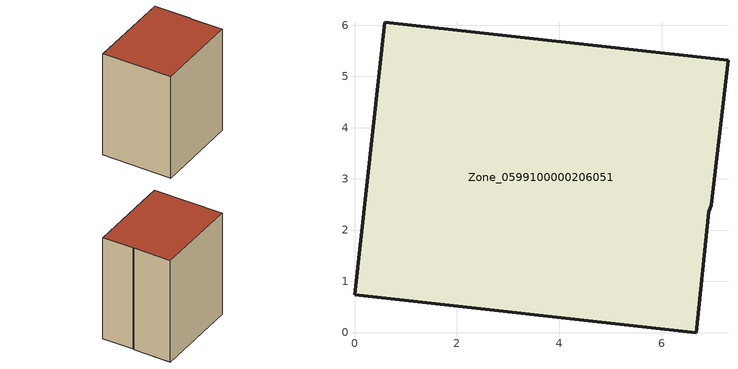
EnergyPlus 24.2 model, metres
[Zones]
Zone_0599100000206051
 floor ground (C_G): 6.96,2.48 6.91,2.36 6.67,0 0,0.74 0.59,6.05 7.29,5.32 z0.37
 wall outside (C_F): 6.91,2.36 6.96,2.48 7.29,5.32 0.59,6.05 0,0.74 6.67,0 6.91,2.36 z0.37:8.55
 roof outside (C_R): 6.96,2.48 7.29,5.32 0.59,6.05 0,0.74 6.67,0 6.91,2.36 z8.55
[BUILDING]
Pand.0599100000206051: North Axis=0; Terrain=City; Loads Convergence Tolerance Value=0.04; Temperature Convergence Tolerance Value=0.4; Solar Distribution=FullExterior; Maximum Number of Warmup Days=25; Minimum Number of Warmup Days=1
[Site:Location]
Rotterdam.The.Hague.AP_ZH_NLD Design_Conditions: Latitude=51.96; Longitude=4.45; Time Zone=1; Elevation=-4.5
[SITE:GROUNDTEMPERATURE:BUILDINGSURFACE]
18, 18, 18, 18, 18, 18, 18, 18, 18, 18, 18, 18
[MATERIAL] Thermal Absorptance=0.9; Solar Absorptance=0.7; Visible Absorptance=0.7
Name | Roughness | Thickness | Conductivity | Density | Specific Heat
G.TC.1946 | MediumSmooth | 0.15 | 1 | 540 | 1210
F.TC.1946 | Rough | 0.3 | 0.857143 | 1920 | 840
R.TC.1946 | MediumRough | 0.2 | 0.909091 | 1500 | 1000
[CONSTRUCTION]
C_G: G.TC.1946
C_F: F.TC.1946
C_R: R.TC.1946
[ZONE]
Zone_0599100000206051: Type=1; Multiplier=1; Ceiling Height=Autocalculate; Volume=Autocalculate; Floor Area=autocalculate; Part of Total Floor Area=Yes
[ZONEINFILTRATION:DESIGNFLOWRATE]
Infil_Zone_0599100000206051: Zone or ZoneList or Space or SpaceList=Zone_0599100000206051; Schedule=AlwaysOn; Design Flow Rate Calculation Method=Flow/Area; Flow Rate per Floor Area=0.003; Constant Term Coefficient=1; Temperature Term Coefficient=0; Velocity Term Coefficient=0; Velocity Squared Term Coefficient=0
[HVACTEMPLATE:ZONE:IDEALLOADSAIRSYSTEM]
Zone_0599100000206051: Maximum Heating Supply Air Temperature=50; Minimum Cooling Supply Air Temperature=13; Maximum Heating Supply Air Humidity Ratio=0.0156; Minimum Cooling Supply Air Humidity Ratio=0.0077; Heating Limit=NoLimit; Cooling Limit=NoLimit; Dehumidification Control Type=ConstantSensibleHeatRatio; Cooling Sensible Heat Ratio=0.7; Dehumidification Setpoint=60; Humidification Control Type=None; Humidification Setpoint=30; Outdoor Air Method=None; Outdoor Air Flow Rate per Person=0.00944; Outdoor Air Flow Rate per Zone Floor Area=0; Outdoor Air Flow Rate per Zone=0; Demand Controlled Ventilation Type=None; Outdoor Air Economizer Type=NoEconomizer; Heat Recovery Type=None; Sensible Heat Recovery Effectiveness=0.7; Latent Heat Recovery Effectiveness=0.65
[ZONECONTROL:THERMOSTAT]
ThermostatControl_Zone_0599100000206051: Zone or ZoneList=Zone_0599100000206051; Control Type Schedule=DualSetpointControlType; Control 1=Thermostat_Zone_0599100000206051; Temperature Difference Between Cutout And Setpoint=0
[THERMOSTATSETPOINT:DUALSETPOINT]
Thermostat_Zone_0599100000206051: Heating Setpoint Temperature Schedule=HeatingSetpoint_Zone_0599100000206051; Cooling Setpoint Temperature Schedule=CoolingSetpoint_Zone_0599100000206051
[SCHEDULE:COMPACT]
HeatingSetpoint_Zone_0599100000206051: Through: 12/31, For: AllDays, Until: 24:00, 21
CoolingSetpoint_Zone_0599100000206051: Through: 12/31, For: AllDays, Until: 24:00, 24
DualSetpointControlType: Through: 12/31, For: AllDays, Until: 24:00, 4
AlwaysOn: Through: 12/31, For: AllDays, Until: 24:00, 1
